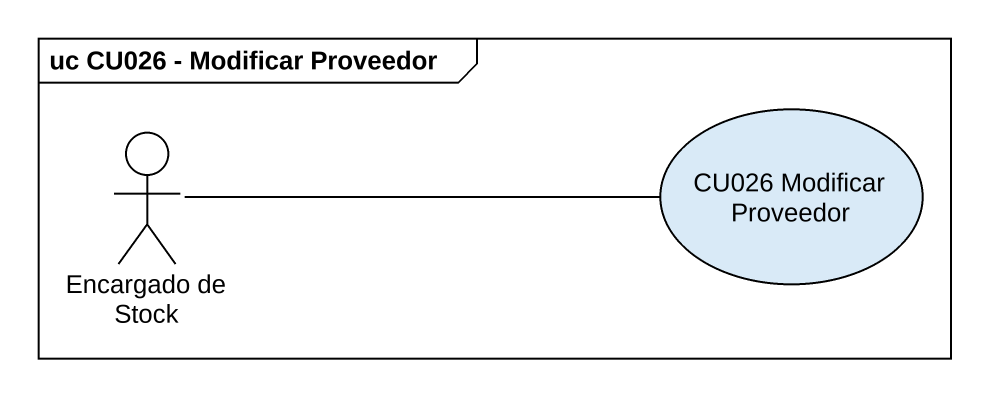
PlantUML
@startuml
mainframe uc CU026 - Modificar Proveedor
actor "Encargado de Stock" as Encargado_de_Stock
usecase "CU026 Modificar Proveedor" as CU026_Modificar_Proveedor
Encargado_de_Stock -right- CU026_Modificar_Proveedor
@enduml
